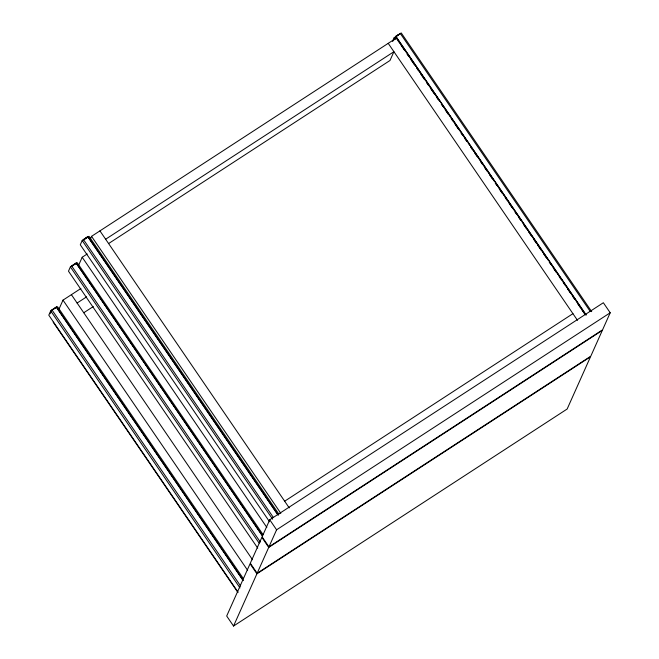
<?xml version="1.0" encoding="UTF-8"?>
<svg xmlns="http://www.w3.org/2000/svg" width="659" height="659" viewBox="0 0 659 659"><rect width="100%" height="100%" fill="white"/><g stroke="black" fill="none" stroke-linecap="round" stroke-linejoin="round"><path stroke-width="0.99" d="M243.377 580.587L56.419 306.995L51.946 309.911L50.702 310.908L48.791 315.175L238.072 592.161M262.603 535.899L76.098 262.999L71.625 265.915L70.381 266.911L68.478 271.178L257.751 548.164M278.353 515.289L87.911 236.597L83.429 239.514L82.186 240.519L80.283 244.777L269.564 521.771M50.035 313.725L51.138 311.27M52.629 309.705L57.547 306.707L243.336 578.594M72.309 265.709L76.345 263.336M51.501 310.447L56.419 306.995M76.098 262.999L262.389 535.948M82.993 240.057L87.911 236.597M58.906 309.302L63 300.133L80.892 288.494M78.503 265.486L82.194 257.241L87.227 253.962M90.308 239.085L91.543 236.342L396.611 37.876M392.5 41.418L394.098 37.843L399.263 34.293L396.314 36.36M393.382 40.792L395.598 36.822M585.884 314.862L395.779 36.319L401.249 32.95L591.691 311.641M269.737 519.778L262.109 536.821L268.963 546.855L602.581 329.821L610.209 312.77L603.347 302.736L269.737 519.778L276.591 529.811L268.963 546.855M233.541 626.05L256.911 573.808L590.522 356.766L567.152 409.017L233.541 626.05L226.688 616.017L250.058 563.774L256.911 573.808M257.158 573.256L268.715 547.407L602.334 330.373L590.769 356.222L257.158 573.256L250.305 563.223L261.862 537.373L268.715 547.407M71.18 266.458L77.227 262.71L263.023 534.597M395.68 36.525L400.375 33.584M105.646 239.233L393.925 51.699L389.988 60.496L108.62 243.542M77.111 303.033L86.609 296.855M83.792 312.72L93.29 306.55M284.663 501.202L572.935 313.668M276.591 529.811L610.209 312.77M88.158 236.943L84.022 239.522L89.031 236.309L278.889 514.144M400.252 33.403L590.11 311.237M395.779 36.319L586.213 315.002M400.82 44.466L406.051 52.119M407.213 53.816L413.012 62.308M414.173 64.014L415.92 66.559M417.081 68.264L425.788 81.008M426.95 82.704L439.726 101.395M441.464 103.949L450.171 116.692M451.333 118.389L460.048 131.133M461.209 132.838L467.009 141.331M468.17 143.028L469.916 145.581M471.078 147.278L494.299 181.266M495.461 182.963L504.168 195.707M505.329 197.412L514.045 210.155M515.206 211.852L521.005 220.345M522.167 222.05L548.296 260.28M549.458 261.985L558.165 274.729M559.326 276.426L562.234 280.676M563.396 282.373L575.002 299.367M576.164 301.064L585.456 314.664M395.342 36.846L399.988 43.642M401.15 45.339L404.634 50.438M406.957 53.832L408.695 56.386M411.018 59.78L414.503 64.879M416.826 68.281L418.564 70.826M420.887 74.228L424.371 79.327M426.694 82.721L428.441 85.275M430.755 88.668L434.24 93.767M436.563 97.17L438.309 99.715M441.209 103.965L442.955 106.511M445.278 109.913L448.178 114.164M451.077 118.406L452.824 120.959M455.147 124.353L458.631 129.452M460.954 132.854L462.692 135.4M465.015 138.802L466.753 141.347M470.823 147.295L472.561 149.848M474.884 153.242L477.207 156.644M480.691 161.743L482.429 164.289M484.752 167.691L487.075 171.085M489.398 174.487L492.306 178.737M495.206 182.98L496.952 185.533M499.275 188.927L502.174 193.178M505.074 197.428L506.82 199.974M509.143 203.376L512.043 207.626M514.951 211.868L516.689 214.422M519.012 217.816L520.75 220.37M523.658 224.62L526.557 228.862M528.88 232.265L531.203 235.658M533.526 239.06L536.426 243.311M537.587 245.008L541.072 250.107M543.395 253.501L546.303 257.751M549.202 262.002L550.949 264.547M553.272 267.949L556.171 272.2M559.071 276.442L560.817 278.996M563.14 282.39L564.878 284.943M567.786 289.194L570.686 293.436M573.009 296.838L574.747 299.384M577.655 303.634L580.554 307.885M581.716 309.582L585.2 314.681M394.098 37.843L395.26 39.548M388.209 43.337L577.506 320.356M99.937 230.881L289.235 507.891M91.543 236.342L280.816 513.328M87.82 236.803L277.678 514.646M83.429 239.514L273.287 517.356M82.186 240.519L272.628 519.201M82.194 257.241L266.829 527.431M71.625 265.915L260.321 542.052M70.381 266.911L259.078 543.057M71.403 294.672L252.554 559.763M63 300.133L247.636 570.323M56.328 307.201L242.701 579.945M51.946 309.911L240.642 586.049M50.702 310.908L239.983 587.902M53.165 322.136L237.8 592.326"/></g></svg>
